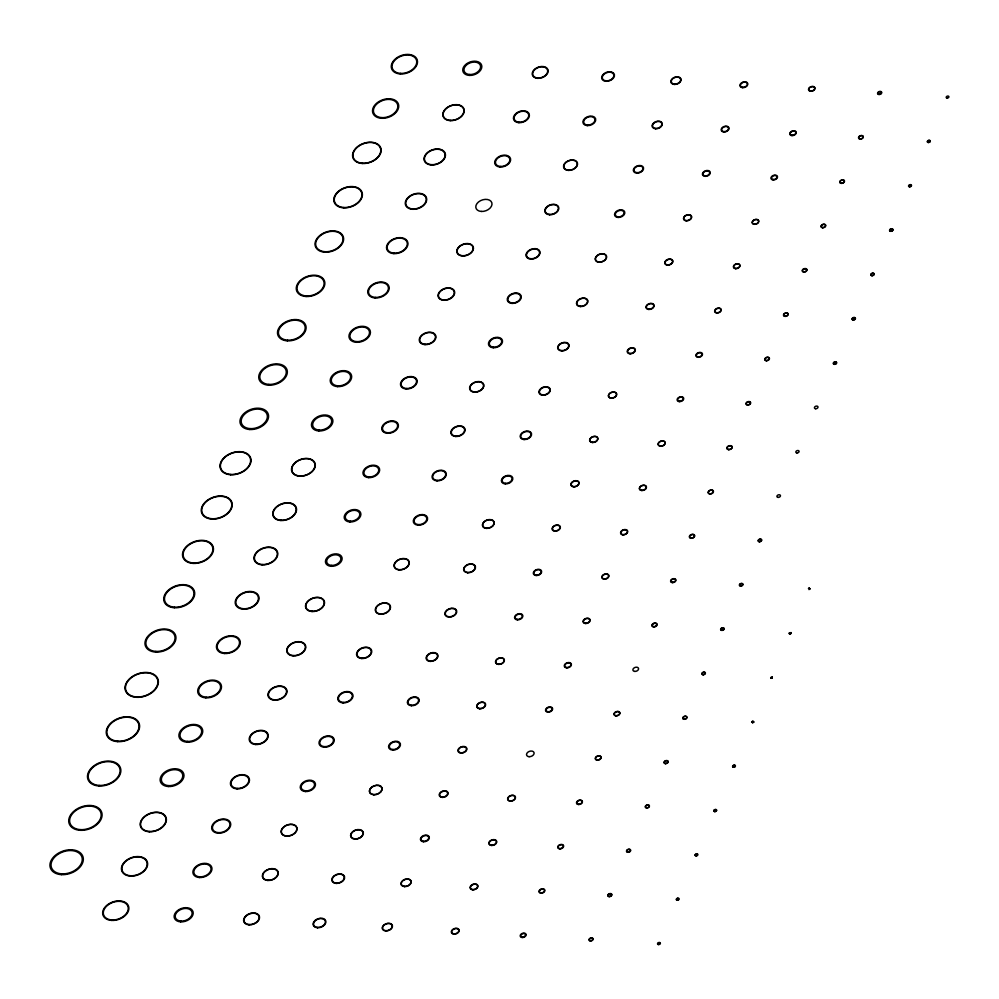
<?xml version="1.0" encoding="UTF-8"?>
<svg xmlns="http://www.w3.org/2000/svg" width="999" height="999" viewBox="0 0 999 999"><rect width="100%" height="100%" fill="white"/><g stroke="black" fill="none" stroke-linecap="round" stroke-linejoin="round"><path stroke-width="1.5" d="M791.283 633.066L789.585 632.667M810.039 588.711L809.09 588.249M770.641 677.409L771.153 678.234M772.19 677.909L772.227 676.922M753.571 722.015L752.909 721.178M752.584 722.702C756.405 721.141 750.049 720.878 752.697 722.527M772.339 677.747L771.902 676.81M753.671 722.19L752.871 722.652M809.814 589.173L808.915 589.585M790.971 633.591L790.896 632.504M752.259 721.403L751.635 722.14L752.409 722.527M808.416 588.411L809.103 588.124M771.99 678.184L771.016 678.196M771.69 678.171L771.078 678.358M790.384 633.89L789.685 633.99M789.535 633.928L790.296 633.903M809.165 588.249L809.877 588.673M789.36 633.591L789.51 632.729L789.173 633.528M657.829 943.68C660.551 946.003 660.164 940.396 657.829 943.68M676.548 899.35C679.582 901.66 678.621 896.003 676.548 899.35M695.279 855.019C698.351 857.417 697.439 851.635 695.279 855.019M908.84 185.901C911.675 188.374 911.325 182.467 908.853 185.839M733.553 767.244A1.461 0.999 -19.5 0 0 735.389 765.734A1.461 0.999 -19.5 0 0 733.054 765.596A1.461 0.999 -19.5 0 0 733.553 767.244M733.603 767.132A1.311 0.887 -19.5 0 0 735.239 765.783A1.311 0.887 -19.5 0 0 733.154 765.659A1.311 0.887 -19.5 0 0 733.603 767.132M714.784 811.588A1.461 0.999 -19.5 0 0 716.62 810.064A1.461 0.999 -19.5 0 0 714.297 809.927A1.461 0.999 -19.5 0 0 714.784 811.588M714.847 811.45A1.274 0.862 -19.5 0 0 716.445 810.127A1.274 0.862 -19.5 0 0 714.41 810.002A1.274 0.862 -19.5 0 0 714.847 811.45M696.028 855.918A1.461 0.999 -19.5 0 0 697.864 854.407A1.461 0.999 -19.5 0 0 695.529 854.257A1.461 0.999 -19.5 0 0 696.028 855.918M677.26 900.249A1.461 0.999 -19.5 0 0 679.095 898.738A1.461 0.999 -19.5 0 0 676.76 898.601A1.461 0.999 -19.5 0 0 677.26 900.249M658.503 944.579A1.461 0.999 -19.5 0 0 660.339 943.068A1.461 0.999 -19.5 0 0 658.004 942.931A1.461 0.999 -19.5 0 0 658.503 944.579M947.139 98.064A1.386 0.937 -19.5 0 0 948.875 96.628A1.386 0.937 -19.5 0 0 946.665 96.491A1.386 0.937 -19.5 0 0 947.139 98.064M928.321 142.507A1.536 1.049 -19.5 0 0 930.256 140.921A1.536 1.049 -19.5 0 0 927.809 140.772A1.536 1.049 -19.5 0 0 928.321 142.507M928.396 142.345A1.311 0.887 -19.5 0 0 930.032 140.984A1.311 0.887 -19.5 0 0 927.959 140.859A1.311 0.887 -19.5 0 0 928.396 142.345M909.565 186.838A1.536 1.049 -19.5 0 0 911.488 185.252A1.536 1.049 -19.5 0 0 909.04 185.102A1.536 1.049 -19.5 0 0 909.565 186.838M890.733 231.343A1.773 1.211 -19.5 0 0 892.944 229.508A1.773 1.211 -19.5 0 0 890.121 229.345A1.773 1.211 -19.5 0 0 890.733 231.343M890.771 231.231A1.611 1.099 -19.5 0 0 892.806 229.558A1.611 1.099 -19.5 0 0 890.221 229.408A1.611 1.099 -19.5 0 0 890.771 231.231M871.965 275.674A1.773 1.211 -19.5 0 0 874.187 273.851A1.773 1.211 -19.5 0 0 871.365 273.676A1.773 1.211 -19.5 0 0 871.965 275.674M872.04 275.512A1.536 1.049 -19.5 0 0 873.963 273.926A1.536 1.049 -19.5 0 0 871.515 273.776A1.536 1.049 -19.5 0 0 872.04 275.512M853.196 320.017A1.773 1.211 -19.5 0 0 855.419 318.182A1.773 1.211 -19.5 0 0 852.597 318.007A1.773 1.211 -19.5 0 0 853.196 320.017M853.271 319.83A1.523 1.036 -19.5 0 0 855.181 318.256A1.523 1.036 -19.5 0 0 852.759 318.119A1.523 1.036 -19.5 0 0 853.271 319.83M834.44 364.348A1.773 1.211 -19.5 0 0 836.663 362.512A1.773 1.211 -19.5 0 0 833.84 362.35A1.773 1.211 -19.5 0 0 834.44 364.348M834.527 364.123A1.461 0.999 -19.5 0 0 836.363 362.612A1.461 0.999 -19.5 0 0 834.04 362.475A1.461 0.999 -19.5 0 0 834.527 364.123M815.646 408.741A1.848 1.261 -19.5 0 0 817.969 406.83A1.848 1.261 -19.5 0 0 815.022 406.655A1.848 1.261 -19.5 0 0 815.646 408.741M796.94 452.947A1.673 1.149 -19.5 0 0 799.05 451.211A1.673 1.149 -19.5 0 0 796.365 451.048A1.673 1.149 -19.5 0 0 796.94 452.947M778.121 497.402A1.848 1.261 -19.5 0 0 780.431 495.504A1.848 1.261 -19.5 0 0 777.497 495.317A1.848 1.261 -19.5 0 0 778.121 497.402M759.365 541.745A1.848 1.261 -19.5 0 0 761.675 539.835A1.848 1.261 -19.5 0 0 758.728 539.66A1.848 1.261 -19.5 0 0 759.365 541.745M759.427 541.57A1.611 1.099 -19.5 0 0 761.45 539.91A1.611 1.099 -19.5 0 0 758.878 539.747A1.611 1.099 -19.5 0 0 759.427 541.57M740.596 586.076A1.848 1.261 -19.5 0 0 742.906 584.165A1.848 1.261 -19.5 0 0 739.972 583.99A1.848 1.261 -19.5 0 0 740.596 586.076M740.671 585.889A1.598 1.086 -19.5 0 0 742.669 584.24A1.598 1.086 -19.5 0 0 740.134 584.09A1.598 1.086 -19.5 0 0 740.671 585.889M721.827 630.406A1.848 1.261 -19.5 0 0 724.15 628.508A1.848 1.261 -19.5 0 0 721.203 628.321A1.848 1.261 -19.5 0 0 721.827 630.406M721.915 630.219A1.573 1.074 -19.5 0 0 723.888 628.583A1.573 1.074 -19.5 0 0 721.378 628.433A1.573 1.074 -19.5 0 0 721.915 630.219M703.071 674.75A1.848 1.261 -19.5 0 0 705.381 672.839A1.848 1.261 -19.5 0 0 702.447 672.664A1.848 1.261 -19.5 0 0 703.071 674.75M703.159 674.525A1.536 1.049 -19.5 0 0 705.094 672.939A1.536 1.049 -19.5 0 0 702.647 672.789A1.536 1.049 -19.5 0 0 703.159 674.525M684.215 719.305A2.148 1.461 -19.5 0 0 686.912 717.082A2.148 1.461 -19.5 0 0 683.478 716.87A2.148 1.461 -19.5 0 0 684.215 719.305M684.253 719.193A1.998 1.361 -19.5 0 0 686.763 717.12A1.998 1.361 -19.5 0 0 683.578 716.932A1.998 1.361 -19.5 0 0 684.253 719.193M665.446 763.636A2.148 1.461 -19.5 0 0 668.144 761.413A2.148 1.461 -19.5 0 0 664.722 761.201A2.148 1.461 -19.5 0 0 665.446 763.636M665.521 763.473A1.923 1.311 -19.5 0 0 667.931 761.488A1.923 1.311 -19.5 0 0 664.872 761.3A1.923 1.311 -19.5 0 0 665.521 763.473M646.678 807.966A2.148 1.461 -19.5 0 0 649.387 805.743A2.148 1.461 -19.5 0 0 645.953 805.544A2.148 1.461 -19.5 0 0 646.678 807.966M646.765 807.791A1.898 1.299 -19.5 0 0 649.15 805.818A1.898 1.299 -19.5 0 0 646.116 805.644A1.898 1.299 -19.5 0 0 646.765 807.791M627.921 852.309A2.148 1.461 -19.5 0 0 630.619 850.074A2.148 1.461 -19.5 0 0 627.185 849.874A2.148 1.461 -19.5 0 0 627.921 852.309M627.996 852.11A1.886 1.286 -19.5 0 0 630.369 850.161A1.886 1.286 -19.5 0 0 627.36 849.987A1.886 1.286 -19.5 0 0 627.996 852.11M609.153 896.64A2.148 1.461 -19.5 0 0 611.85 894.417A2.148 1.461 -19.5 0 0 608.428 894.205A2.148 1.461 -19.5 0 0 609.153 896.64M609.253 896.415A1.848 1.261 -19.5 0 0 611.563 894.517A1.848 1.261 -19.5 0 0 608.628 894.33A1.848 1.261 -19.5 0 0 609.253 896.415M590.397 940.971A2.148 1.461 -19.5 0 0 593.094 938.748A2.148 1.461 -19.5 0 0 589.66 938.548A2.148 1.461 -19.5 0 0 590.397 940.971M590.509 940.708A1.786 1.211 -19.5 0 0 592.744 938.86A1.786 1.211 -19.5 0 0 589.897 938.698A1.786 1.211 -19.5 0 0 590.509 940.708M879.008 94.505A2.148 1.461 -19.5 0 0 881.705 92.283A2.148 1.461 -19.5 0 0 878.271 92.07A2.148 1.461 -19.5 0 0 879.008 94.505M879.12 94.231A1.761 1.199 -19.5 0 0 881.343 92.407A1.761 1.199 -19.5 0 0 878.521 92.233A1.761 1.199 -19.5 0 0 879.12 94.231M860.151 139.061A2.46 1.673 -19.5 0 0 863.236 136.526A2.46 1.673 -19.5 0 0 859.315 136.289A2.46 1.673 -19.5 0 0 860.151 139.061M860.201 138.948A2.31 1.573 -19.5 0 0 863.086 136.563A2.31 1.573 -19.5 0 0 859.415 136.351A2.31 1.573 -19.5 0 0 860.201 138.948M841.383 183.391A2.46 1.673 -19.5 0 0 844.467 180.856A2.46 1.673 -19.5 0 0 840.546 180.619A2.46 1.673 -19.5 0 0 841.383 183.391M841.458 183.229A2.223 1.511 -19.5 0 0 844.255 180.931A2.223 1.511 -19.5 0 0 840.696 180.707A2.223 1.511 -19.5 0 0 841.458 183.229M822.627 227.735A2.46 1.673 -19.5 0 0 825.711 225.187A2.46 1.673 -19.5 0 0 821.79 224.95A2.46 1.673 -19.5 0 0 822.627 227.735M822.701 227.535A2.185 1.486 -19.5 0 0 825.449 225.275A2.185 1.486 -19.5 0 0 821.965 225.062A2.185 1.486 -19.5 0 0 822.701 227.535M803.858 272.065A2.46 1.673 -19.5 0 0 806.942 269.53A2.46 1.673 -19.5 0 0 803.021 269.293A2.46 1.673 -19.5 0 0 803.858 272.065M803.945 271.865A2.185 1.486 -19.5 0 0 806.68 269.605A2.185 1.486 -19.5 0 0 803.208 269.405A2.185 1.486 -19.5 0 0 803.945 271.865M785.089 316.396A2.46 1.673 -19.5 0 0 788.186 313.861A2.46 1.673 -19.5 0 0 784.265 313.624A2.46 1.673 -19.5 0 0 785.089 316.396M785.189 316.196A2.173 1.474 -19.5 0 0 787.899 313.948A2.173 1.474 -19.5 0 0 784.452 313.736A2.173 1.474 -19.5 0 0 785.189 316.196M766.333 360.739A2.46 1.673 -19.5 0 0 769.417 358.191A2.46 1.673 -19.5 0 0 765.496 357.954A2.46 1.673 -19.5 0 0 766.333 360.739M766.42 360.514A2.148 1.461 -19.5 0 0 769.13 358.291A2.148 1.461 -19.5 0 0 765.696 358.079A2.148 1.461 -19.5 0 0 766.42 360.514M747.564 405.07A2.46 1.673 -19.5 0 0 750.649 402.535A2.46 1.673 -19.5 0 0 746.728 402.297A2.46 1.673 -19.5 0 0 747.564 405.07M747.689 404.795A2.073 1.411 -19.5 0 0 750.286 402.647A2.073 1.411 -19.5 0 0 746.977 402.447A2.073 1.411 -19.5 0 0 747.689 404.795M728.708 449.625A2.772 1.886 -19.5 0 0 732.18 446.765A2.772 1.886 -19.5 0 0 727.771 446.503A2.772 1.886 -19.5 0 0 728.708 449.625M728.758 449.513A2.61 1.773 -19.5 0 0 732.03 446.815A2.61 1.773 -19.5 0 0 727.871 446.565A2.61 1.773 -19.5 0 0 728.758 449.513M709.939 493.956A2.772 1.886 -19.5 0 0 713.411 491.096A2.772 1.886 -19.5 0 0 709.003 490.834A2.772 1.886 -19.5 0 0 709.939 493.956M710.014 493.793A2.535 1.723 -19.5 0 0 713.199 491.171A2.535 1.723 -19.5 0 0 709.153 490.934A2.535 1.723 -19.5 0 0 710.014 493.793M691.183 538.299A2.772 1.886 -19.5 0 0 694.655 535.439A2.772 1.886 -19.5 0 0 690.247 535.164A2.772 1.886 -19.5 0 0 691.183 538.299M691.271 538.086A2.473 1.686 -19.5 0 0 694.38 535.526A2.473 1.686 -19.5 0 0 690.434 535.289A2.473 1.686 -19.5 0 0 691.271 538.086M672.414 582.629A2.772 1.886 -19.5 0 0 675.886 579.77A2.772 1.886 -19.5 0 0 671.478 579.507A2.772 1.886 -19.5 0 0 672.414 582.629M672.539 582.33A2.348 1.598 -19.5 0 0 675.499 579.907A2.348 1.598 -19.5 0 0 671.74 579.67A2.348 1.598 -19.5 0 0 672.539 582.33M653.658 626.96A2.772 1.886 -19.5 0 0 657.13 624.1A2.772 1.886 -19.5 0 0 652.722 623.838A2.772 1.886 -19.5 0 0 653.658 626.96M653.796 626.635A2.31 1.573 -19.5 0 0 656.693 624.25A2.31 1.573 -19.5 0 0 653.009 624.025A2.31 1.573 -19.5 0 0 653.796 626.635M634.84 671.415A2.922 1.986 -19.5 0 0 638.511 668.393A2.922 1.986 -19.5 0 0 633.853 668.106A2.922 1.986 -19.5 0 0 634.84 671.415M616.033 715.858A3.072 2.098 -19.5 0 0 619.892 712.674A3.072 2.098 -19.5 0 0 614.984 712.387A3.072 2.098 -19.5 0 0 616.033 715.858M616.108 715.684A2.847 1.936 -19.5 0 0 619.667 712.749A2.847 1.936 -19.5 0 0 615.134 712.474A2.847 1.936 -19.5 0 0 616.108 715.684M597.265 760.189A3.072 2.098 -19.5 0 0 601.123 757.017A3.072 2.098 -19.5 0 0 596.228 756.718A3.072 2.098 -19.5 0 0 597.265 760.189M597.365 759.964A2.772 1.886 -19.5 0 0 600.836 757.105A2.772 1.886 -19.5 0 0 596.428 756.842A2.772 1.886 -19.5 0 0 597.365 759.964M578.508 804.52A3.072 2.098 -19.5 0 0 582.367 801.348A3.072 2.098 -19.5 0 0 577.459 801.048A3.072 2.098 -19.5 0 0 578.508 804.52M578.596 804.295A2.76 1.873 -19.5 0 0 582.055 801.448A2.76 1.873 -19.5 0 0 577.672 801.186A2.76 1.873 -19.5 0 0 578.596 804.295M559.74 848.863A3.072 2.098 -19.5 0 0 563.598 845.678A3.072 2.098 -19.5 0 0 558.703 845.391A3.072 2.098 -19.5 0 0 559.74 848.863M559.865 848.588A2.685 1.836 -19.5 0 0 563.236 845.803A2.685 1.836 -19.5 0 0 558.941 845.541A2.685 1.836 -19.5 0 0 559.865 848.588M540.983 893.193A3.072 2.098 -19.5 0 0 544.83 890.022A3.072 2.098 -19.5 0 0 539.935 889.722A3.072 2.098 -19.5 0 0 540.983 893.193M541.121 892.869A2.61 1.773 -19.5 0 0 544.393 890.159A2.61 1.773 -19.5 0 0 540.234 889.909A2.61 1.773 -19.5 0 0 541.121 892.869M522.215 937.524A3.072 2.098 -19.5 0 0 526.073 934.352A3.072 2.098 -19.5 0 0 521.166 934.053A3.072 2.098 -19.5 0 0 522.215 937.524M522.402 937.087A2.46 1.673 -19.5 0 0 525.486 934.54A2.46 1.673 -19.5 0 0 521.565 934.302A2.46 1.673 -19.5 0 0 522.402 937.087M810.738 91.284A3.384 2.298 -19.5 0 0 814.972 87.787A3.384 2.298 -19.5 0 0 809.59 87.462A3.384 2.298 -19.5 0 0 810.738 91.284M810.826 91.059A3.059 2.085 -19.5 0 0 814.672 87.887A3.059 2.085 -19.5 0 0 809.789 87.587A3.059 2.085 -19.5 0 0 810.826 91.059M791.97 135.614A3.384 2.298 -19.5 0 0 796.215 132.118A3.384 2.298 -19.5 0 0 790.821 131.793A3.384 2.298 -19.5 0 0 791.97 135.614M792.107 135.29A2.922 1.986 -19.5 0 0 795.778 132.268A2.922 1.986 -19.5 0 0 791.121 131.98A2.922 1.986 -19.5 0 0 792.107 135.29M773.214 179.957A3.384 2.298 -19.5 0 0 777.447 176.461A3.384 2.298 -19.5 0 0 772.065 176.136A3.384 2.298 -19.5 0 0 773.214 179.957M773.401 179.508A2.772 1.886 -19.5 0 0 776.872 176.648A2.772 1.886 -19.5 0 0 772.452 176.386A2.772 1.886 -19.5 0 0 773.401 179.508M754.432 224.313A3.422 2.323 -19.5 0 0 758.716 220.779A3.422 2.323 -19.5 0 0 753.271 220.454A3.422 2.323 -19.5 0 0 754.432 224.313M754.482 224.201A3.259 2.21 -19.5 0 0 758.566 220.829A3.259 2.21 -19.5 0 0 753.383 220.517A3.259 2.21 -19.5 0 0 754.482 224.201M735.664 268.644A3.422 2.323 -19.5 0 0 739.959 265.122A3.422 2.323 -19.5 0 0 734.515 264.785A3.422 2.323 -19.5 0 0 735.664 268.644M735.739 268.481A3.184 2.173 -19.5 0 0 739.735 265.185A3.184 2.173 -19.5 0 0 734.652 264.885A3.184 2.173 -19.5 0 0 735.739 268.481M716.907 312.987A3.422 2.323 -19.5 0 0 721.191 309.453A3.422 2.323 -19.5 0 0 715.746 309.116A3.422 2.323 -19.5 0 0 716.907 312.987M717.007 312.749A3.097 2.11 -19.5 0 0 720.891 309.553A3.097 2.11 -19.5 0 0 715.946 309.253A3.097 2.11 -19.5 0 0 717.007 312.749M698.139 357.317A3.422 2.323 -19.5 0 0 702.434 353.783A3.422 2.323 -19.5 0 0 696.977 353.459A3.422 2.323 -19.5 0 0 698.139 357.317M698.276 356.98A2.96 2.01 -19.5 0 0 701.997 353.933A2.96 2.01 -19.5 0 0 697.277 353.646A2.96 2.01 -19.5 0 0 698.276 356.98M679.382 401.648A3.422 2.323 -19.5 0 0 683.666 398.126A3.422 2.323 -19.5 0 0 678.221 397.789A3.422 2.323 -19.5 0 0 679.382 401.648M679.57 401.211A2.797 1.911 -19.5 0 0 683.079 398.314A2.797 1.911 -19.5 0 0 678.608 398.039A2.797 1.911 -19.5 0 0 679.57 401.211M660.526 446.178A3.684 2.51 -19.5 0 0 665.159 442.37A3.684 2.51 -19.5 0 0 659.278 442.02A3.684 2.51 -19.5 0 0 660.526 446.178A3.534 2.41 -19.5 0 0 665.009 442.42A3.534 2.41 -19.5 0 0 659.377 442.082A3.534 2.41 -19.5 0 0 660.576 446.066M641.77 490.521A3.684 2.51 -19.5 0 0 646.39 486.7A3.684 2.51 -19.5 0 0 640.521 486.351A3.684 2.51 -19.5 0 0 641.77 490.521M641.833 490.347A3.459 2.348 -19.5 0 0 646.178 486.775A3.459 2.348 -19.5 0 0 640.659 486.438A3.459 2.348 -19.5 0 0 641.833 490.347M623.001 534.852A3.684 2.51 -19.5 0 0 627.634 531.043A3.684 2.51 -19.5 0 0 621.753 530.681A3.684 2.51 -19.5 0 0 623.001 534.852M623.101 534.627A3.384 2.298 -19.5 0 0 627.335 531.131A3.384 2.298 -19.5 0 0 621.952 530.806A3.384 2.298 -19.5 0 0 623.101 534.627M604.245 579.183A3.684 2.51 -19.5 0 0 608.866 575.374A3.684 2.51 -19.5 0 0 602.984 575.024A3.684 2.51 -19.5 0 0 604.245 579.183M604.345 578.933A3.347 2.273 -19.5 0 0 608.541 575.486A3.347 2.273 -19.5 0 0 603.209 575.162A3.347 2.273 -19.5 0 0 604.345 578.933M585.476 623.526A3.684 2.51 -19.5 0 0 590.109 619.705A3.684 2.51 -19.5 0 0 584.228 619.355A3.684 2.51 -19.5 0 0 585.476 623.526M585.589 623.251A3.309 2.248 -19.5 0 0 589.735 619.83A3.309 2.248 -19.5 0 0 584.477 619.505A3.309 2.248 -19.5 0 0 585.589 623.251M566.708 667.856A3.684 2.51 -19.5 0 0 571.341 664.048A3.684 2.51 -19.5 0 0 565.459 663.686A3.684 2.51 -19.5 0 0 566.708 667.856M566.858 667.519A3.222 2.198 -19.5 0 0 570.904 664.185A3.222 2.198 -19.5 0 0 565.759 663.873A3.222 2.198 -19.5 0 0 566.858 667.519M547.952 712.187A3.684 2.51 -19.5 0 0 552.572 708.378A3.684 2.51 -19.5 0 0 546.703 708.029A3.684 2.51 -19.5 0 0 547.952 712.187M548.139 711.75A3.072 2.098 -19.5 0 0 551.997 708.566A3.072 2.098 -19.5 0 0 547.09 708.279A3.072 2.098 -19.5 0 0 548.139 711.75M529.108 756.693A3.921 2.672 -19.5 0 0 534.04 752.647A3.921 2.672 -19.5 0 0 527.784 752.259A3.921 2.672 -19.5 0 0 529.108 756.693M510.302 801.136A4.071 2.772 -19.5 0 0 515.422 796.927A4.071 2.772 -19.5 0 0 508.916 796.54A4.071 2.772 -19.5 0 0 510.302 801.136M510.377 800.973A3.846 2.622 -19.5 0 0 515.197 797.002A3.846 2.622 -19.5 0 0 509.065 796.628A3.846 2.622 -19.5 0 0 510.377 800.973M491.533 845.479A4.071 2.772 -19.5 0 0 496.653 841.258A4.071 2.772 -19.5 0 0 490.159 840.871A4.071 2.772 -19.5 0 0 491.533 845.479M491.633 845.254A3.771 2.56 -19.5 0 0 496.366 841.358A3.771 2.56 -19.5 0 0 490.359 840.996A3.771 2.56 -19.5 0 0 491.633 845.254M472.777 889.809A4.071 2.772 -19.5 0 0 477.884 885.601A4.071 2.772 -19.5 0 0 471.391 885.201A4.071 2.772 -19.5 0 0 472.777 889.809M472.877 889.56A3.734 2.535 -19.5 0 0 477.559 885.701A3.734 2.535 -19.5 0 0 471.615 885.339A3.734 2.535 -19.5 0 0 472.877 889.56M454.008 934.14A4.071 2.772 -19.5 0 0 459.128 929.932A4.071 2.772 -19.5 0 0 452.634 929.532A4.071 2.772 -19.5 0 0 454.008 934.14M454.133 933.865A3.696 2.51 -19.5 0 0 458.766 930.057A3.696 2.51 -19.5 0 0 452.872 929.694A3.696 2.51 -19.5 0 0 454.133 933.865M742.632 87.675A4.071 2.772 -19.5 0 0 747.739 83.466A4.071 2.772 -19.5 0 0 741.246 83.067A4.071 2.772 -19.5 0 0 742.632 87.675M742.769 87.338A3.609 2.46 -19.5 0 0 747.302 83.604A3.609 2.46 -19.5 0 0 741.545 83.254A3.609 2.46 -19.5 0 0 742.769 87.338M723.863 132.005A4.071 2.772 -19.5 0 0 728.983 127.797A4.071 2.772 -19.5 0 0 722.477 127.41A4.071 2.772 -19.5 0 0 723.863 132.005M724.025 131.631A3.546 2.41 -19.5 0 0 728.471 127.959A3.546 2.41 -19.5 0 0 722.826 127.622A3.546 2.41 -19.5 0 0 724.025 131.631M705.094 176.348A4.071 2.772 -19.5 0 0 710.214 172.128A4.071 2.772 -19.5 0 0 703.721 171.741A4.071 2.772 -19.5 0 0 705.094 176.348M705.282 175.899A3.459 2.36 -19.5 0 0 709.627 172.328A3.459 2.36 -19.5 0 0 704.108 171.99A3.459 2.36 -19.5 0 0 705.282 175.899M686.288 220.791A4.233 2.885 -19.5 0 0 691.595 216.421A4.233 2.885 -19.5 0 0 684.852 216.009A4.233 2.885 -19.5 0 0 686.288 220.791M686.363 220.629A3.996 2.722 -19.5 0 0 691.37 216.496A3.996 2.722 -19.5 0 0 685.002 216.109A3.996 2.722 -19.5 0 0 686.363 220.629M667.519 265.122A4.233 2.885 -19.5 0 0 672.827 260.751A4.233 2.885 -19.5 0 0 666.096 260.352A4.233 2.885 -19.5 0 0 667.519 265.122M667.619 264.91A3.921 2.672 -19.5 0 0 672.539 260.851A3.921 2.672 -19.5 0 0 666.283 260.477A3.921 2.672 -19.5 0 0 667.619 264.91M648.763 309.465A4.233 2.885 -19.5 0 0 654.07 305.095A4.233 2.885 -19.5 0 0 647.327 304.683A4.233 2.885 -19.5 0 0 648.763 309.465M648.875 309.178A3.846 2.622 -19.5 0 0 653.708 305.207A3.846 2.622 -19.5 0 0 647.577 304.832A3.846 2.622 -19.5 0 0 648.875 309.178M629.994 353.796A4.233 2.885 -19.5 0 0 635.302 349.425A4.233 2.885 -19.5 0 0 628.558 349.013A4.233 2.885 -19.5 0 0 629.994 353.796M630.132 353.459A3.771 2.56 -19.5 0 0 634.865 349.563A3.771 2.56 -19.5 0 0 628.858 349.2A3.771 2.56 -19.5 0 0 630.132 353.459M611.213 398.189A4.308 2.935 -19.5 0 0 616.608 393.731A4.308 2.935 -19.5 0 0 609.752 393.319A4.308 2.935 -19.5 0 0 611.213 398.189M611.263 398.077A4.146 2.822 -19.5 0 0 616.47 393.781A4.146 2.822 -19.5 0 0 609.852 393.381A4.146 2.822 -19.5 0 0 611.263 398.077M592.444 442.52A4.308 2.935 -19.5 0 0 597.852 438.074A4.308 2.935 -19.5 0 0 590.983 437.649A4.308 2.935 -19.5 0 0 592.444 442.52M592.519 442.345A4.071 2.772 -19.5 0 0 597.627 438.136A4.071 2.772 -19.5 0 0 591.133 437.749A4.071 2.772 -19.5 0 0 592.519 442.345M573.688 486.85A4.308 2.935 -19.5 0 0 579.083 482.405A4.308 2.935 -19.5 0 0 572.227 481.993A4.308 2.935 -19.5 0 0 573.688 486.85M573.776 486.625A3.996 2.722 -19.5 0 0 578.796 482.505A3.996 2.722 -19.5 0 0 572.427 482.117A3.996 2.722 -19.5 0 0 573.776 486.625M554.92 531.181A4.308 2.935 -19.5 0 0 560.314 526.735A4.308 2.935 -19.5 0 0 553.458 526.323A4.308 2.935 -19.5 0 0 554.92 531.181M555.032 530.906A3.921 2.672 -19.5 0 0 559.952 526.86A3.921 2.672 -19.5 0 0 553.708 526.485A3.921 2.672 -19.5 0 0 555.032 530.906M536.151 575.524A4.308 2.935 -19.5 0 0 541.558 571.078A4.308 2.935 -19.5 0 0 534.69 570.654A4.308 2.935 -19.5 0 0 536.151 575.524M536.301 575.187A3.846 2.61 -19.5 0 0 541.121 571.216A3.846 2.61 -19.5 0 0 534.989 570.854A3.846 2.61 -19.5 0 0 536.301 575.187M517.395 619.855A4.308 2.935 -19.5 0 0 522.789 615.409A4.308 2.935 -19.5 0 0 515.934 614.997A4.308 2.935 -19.5 0 0 517.395 619.855M517.582 619.417A3.684 2.51 -19.5 0 0 522.202 615.596A3.684 2.51 -19.5 0 0 516.333 615.247A3.684 2.51 -19.5 0 0 517.582 619.417M498.538 664.41A4.608 3.134 -19.5 0 0 504.32 659.652A4.608 3.134 -19.5 0 0 496.965 659.203A4.608 3.134 -19.5 0 0 498.538 664.41M498.601 664.248A4.383 2.985 -19.5 0 0 504.095 659.715A4.383 2.985 -19.5 0 0 497.115 659.303A4.383 2.985 -19.5 0 0 498.601 664.248M479.77 708.753A4.608 3.134 -19.5 0 0 485.551 703.983A4.608 3.134 -19.5 0 0 478.209 703.533A4.608 3.134 -19.5 0 0 479.77 708.753M479.87 708.528A4.308 2.935 -19.5 0 0 485.264 704.083A4.308 2.935 -19.5 0 0 478.409 703.658A4.308 2.935 -19.5 0 0 479.87 708.528M461.001 753.084A4.608 3.134 -19.5 0 0 466.795 748.313A4.608 3.134 -19.5 0 0 459.44 747.876A4.608 3.134 -19.5 0 0 461.001 753.084M461.126 752.809A4.233 2.872 -19.5 0 0 466.433 748.438A4.233 2.872 -19.5 0 0 459.69 748.026A4.233 2.872 -19.5 0 0 461.126 752.809M442.245 797.414A4.608 3.134 -19.5 0 0 448.027 792.657A4.608 3.134 -19.5 0 0 440.684 792.207A4.608 3.134 -19.5 0 0 442.245 797.414M442.382 797.09A4.146 2.822 -19.5 0 0 447.589 792.794A4.146 2.822 -19.5 0 0 440.971 792.394A4.146 2.822 -19.5 0 0 442.382 797.09M423.476 841.757A4.608 3.134 -19.5 0 0 429.27 836.987A4.608 3.134 -19.5 0 0 421.915 836.538A4.608 3.134 -19.5 0 0 423.476 841.757M423.663 841.308A3.996 2.722 -19.5 0 0 428.683 837.174A3.996 2.722 -19.5 0 0 422.315 836.787A3.996 2.722 -19.5 0 0 423.663 841.308M404.508 886.588A5.307 3.609 -19.5 0 0 411.163 881.106A5.307 3.609 -19.5 0 0 402.709 880.594A5.307 3.609 -19.5 0 0 404.508 886.588M404.57 886.425A5.07 3.459 -19.5 0 0 410.939 881.18A5.07 3.459 -19.5 0 0 402.847 880.681A5.07 3.459 -19.5 0 0 404.57 886.425M385.739 930.918A5.307 3.609 -19.5 0 0 392.395 925.436A5.307 3.609 -19.5 0 0 383.941 924.924A5.307 3.609 -19.5 0 0 385.739 930.918M385.839 930.706A4.995 3.397 -19.5 0 0 392.108 925.536A4.995 3.397 -19.5 0 0 384.14 925.049A4.995 3.397 -19.5 0 0 385.839 930.706M674.35 84.453A5.307 3.609 -19.5 0 0 681.018 78.971A5.307 3.609 -19.5 0 0 672.552 78.459A5.307 3.609 -19.5 0 0 674.35 84.453M674.475 84.166A4.908 3.347 -19.5 0 0 680.631 79.096A4.908 3.347 -19.5 0 0 672.814 78.621A4.908 3.347 -19.5 0 0 674.475 84.166M655.594 128.784A5.307 3.609 -19.5 0 0 662.25 123.302A5.307 3.609 -19.5 0 0 653.796 122.79A5.307 3.609 -19.5 0 0 655.594 128.784M655.731 128.459A4.845 3.297 -19.5 0 0 661.813 123.451A4.845 3.297 -19.5 0 0 654.083 122.977A4.845 3.297 -19.5 0 0 655.731 128.459M636.825 173.127A5.307 3.609 -19.5 0 0 643.481 167.645A5.307 3.609 -19.5 0 0 635.027 167.133A5.307 3.609 -19.5 0 0 636.825 173.127M637.012 172.677A4.695 3.197 -19.5 0 0 642.906 167.832A4.695 3.197 -19.5 0 0 635.426 167.382A4.695 3.197 -19.5 0 0 637.012 172.677M618.069 217.457A5.307 3.609 -19.5 0 0 624.725 211.975A5.307 3.609 -19.5 0 0 616.258 211.463A5.307 3.609 -19.5 0 0 618.069 217.457M618.294 216.908A4.533 3.084 -19.5 0 0 623.988 212.213A4.533 3.084 -19.5 0 0 616.758 211.776A4.533 3.084 -19.5 0 0 618.294 216.908M599.113 262.238A5.919 4.033 -19.5 0 0 606.543 256.119A5.919 4.033 -19.5 0 0 597.102 255.544A5.919 4.033 -19.5 0 0 599.113 262.238M599.188 262.075A5.694 3.871 -19.5 0 0 606.318 256.194A5.694 3.871 -19.5 0 0 597.252 255.644A5.694 3.871 -19.5 0 0 599.188 262.075M580.344 306.568A5.919 4.033 -19.5 0 0 587.774 300.449A5.919 4.033 -19.5 0 0 578.346 299.887A5.919 4.033 -19.5 0 0 580.344 306.568M580.444 306.343A5.607 3.821 -19.5 0 0 587.487 300.549A5.607 3.821 -19.5 0 0 578.533 300.012A5.607 3.821 -19.5 0 0 580.444 306.343M561.588 350.911A5.919 4.033 -19.5 0 0 569.018 344.792A5.919 4.033 -19.5 0 0 559.577 344.218A5.919 4.033 -19.5 0 0 561.588 350.911M561.7 350.624A5.532 3.771 -19.5 0 0 568.643 344.905A5.532 3.771 -19.5 0 0 559.827 344.368A5.532 3.771 -19.5 0 0 561.7 350.624M542.819 395.242A5.919 4.033 -19.5 0 0 550.249 389.123A5.919 4.033 -19.5 0 0 540.809 388.549A5.919 4.033 -19.5 0 0 542.819 395.242M542.957 394.905A5.457 3.721 -19.5 0 0 549.812 389.26A5.457 3.721 -19.5 0 0 541.108 388.736A5.457 3.721 -19.5 0 0 542.957 394.905M524.063 439.572A5.919 4.033 -19.5 0 0 531.48 433.454A5.919 4.033 -19.5 0 0 522.052 432.879A5.919 4.033 -19.5 0 0 524.063 439.572M524.25 439.135A5.307 3.609 -19.5 0 0 530.906 433.653A5.307 3.609 -19.5 0 0 522.44 433.141A5.307 3.609 -19.5 0 0 524.25 439.135M505.294 483.916A5.919 4.033 -19.5 0 0 512.724 477.797A5.919 4.033 -19.5 0 0 503.284 477.222A5.919 4.033 -19.5 0 0 505.294 483.916M505.531 483.354A5.157 3.509 -19.5 0 0 511.988 478.034A5.157 3.509 -19.5 0 0 503.783 477.534A5.157 3.509 -19.5 0 0 505.531 483.354M486.463 528.409A6.144 4.183 -19.5 0 0 494.18 522.052A6.144 4.183 -19.5 0 0 484.378 521.466A6.144 4.183 -19.5 0 0 486.463 528.409M486.525 528.246A5.919 4.033 -19.5 0 0 493.956 522.127A5.919 4.033 -19.5 0 0 484.527 521.553A5.919 4.033 -19.5 0 0 486.525 528.246M467.694 572.739A6.144 4.183 -19.5 0 0 475.412 566.396A6.144 4.183 -19.5 0 0 465.609 565.796A6.144 4.183 -19.5 0 0 467.694 572.739M467.794 572.527A5.844 3.971 -19.5 0 0 475.124 566.483A5.844 3.971 -19.5 0 0 465.809 565.921A5.844 3.971 -19.5 0 0 467.794 572.527M448.938 617.082A6.144 4.183 -19.5 0 0 456.643 610.726A6.144 4.183 -19.5 0 0 446.853 610.127A6.144 4.183 -19.5 0 0 448.938 617.082M449.051 616.795A5.769 3.921 -19.5 0 0 456.281 610.839A5.769 3.921 -19.5 0 0 447.09 610.289A5.769 3.921 -19.5 0 0 449.051 616.795M430.169 661.413A6.144 4.183 -19.5 0 0 437.887 655.057A6.144 4.183 -19.5 0 0 428.084 654.47A6.144 4.183 -19.5 0 0 430.169 661.413M430.307 661.076A5.682 3.871 -19.5 0 0 437.45 655.207A5.682 3.871 -19.5 0 0 428.384 654.657A5.682 3.871 -19.5 0 0 430.307 661.076M411.401 705.744A6.144 4.183 -19.5 0 0 419.118 699.387A6.144 4.183 -19.5 0 0 409.315 698.801A6.144 4.183 -19.5 0 0 411.401 705.744M411.588 705.306A5.532 3.771 -19.5 0 0 418.531 699.587A5.532 3.771 -19.5 0 0 409.715 699.05A5.532 3.771 -19.5 0 0 411.588 705.306M392.644 750.087A6.144 4.183 -19.5 0 0 400.362 743.731A6.144 4.183 -19.5 0 0 390.559 743.131A6.144 4.183 -19.5 0 0 392.644 750.087M392.882 749.525A5.382 3.659 -19.5 0 0 399.625 743.968A5.382 3.659 -19.5 0 0 391.046 743.443A5.382 3.659 -19.5 0 0 392.882 749.525M373.726 794.767A6.643 4.52 -19.5 0 0 382.055 787.911A6.643 4.52 -19.5 0 0 371.478 787.274A6.643 4.52 -19.5 0 0 373.726 794.767M373.801 794.605A6.406 4.358 -19.5 0 0 381.843 787.986A6.406 4.358 -19.5 0 0 371.628 787.362A6.406 4.358 -19.5 0 0 373.801 794.605M354.97 839.11A6.643 4.52 -19.5 0 0 363.299 832.242A6.643 4.52 -19.5 0 0 352.709 831.605A6.643 4.52 -19.5 0 0 354.97 839.11M355.057 838.885A6.331 4.308 -19.5 0 0 362.999 832.342A6.331 4.308 -19.5 0 0 352.909 831.73A6.331 4.308 -19.5 0 0 355.057 838.885M336.201 883.441A6.643 4.52 -19.5 0 0 344.53 876.573A6.643 4.52 -19.5 0 0 333.953 875.936A6.643 4.52 -19.5 0 0 336.201 883.441M336.313 883.166A6.256 4.258 -19.5 0 0 344.168 876.697A6.256 4.258 -19.5 0 0 334.19 876.098A6.256 4.258 -19.5 0 0 336.313 883.166M317.432 927.771A6.643 4.52 -19.5 0 0 325.774 920.916A6.643 4.52 -19.5 0 0 315.185 920.279A6.643 4.52 -19.5 0 0 317.432 927.771M317.582 927.447A6.181 4.208 -19.5 0 0 325.324 921.053A6.181 4.208 -19.5 0 0 315.484 920.466A6.181 4.208 -19.5 0 0 317.582 927.447M606.056 81.306A6.643 4.52 -19.5 0 0 614.385 74.45A6.643 4.52 -19.5 0 0 603.796 73.801A6.643 4.52 -19.5 0 0 606.056 81.306M606.243 80.869A6.019 4.096 -19.5 0 0 613.798 74.638A6.019 4.096 -19.5 0 0 604.195 74.051A6.019 4.096 -19.5 0 0 606.243 80.869M587.287 125.637A6.643 4.52 -19.5 0 0 595.616 118.781A6.643 4.52 -19.5 0 0 585.039 118.144A6.643 4.52 -19.5 0 0 587.287 125.637M587.524 125.087A5.869 3.996 -19.5 0 0 594.892 119.018A5.869 3.996 -19.5 0 0 585.526 118.456A5.869 3.996 -19.5 0 0 587.524 125.087M568.331 170.417A7.255 4.933 -19.5 0 0 577.434 162.924A7.255 4.933 -19.5 0 0 565.871 162.225A7.255 4.933 -19.5 0 0 568.331 170.417M568.431 170.205A6.943 4.733 -19.5 0 0 577.147 163.024A6.943 4.733 -19.5 0 0 566.071 162.35A6.943 4.733 -19.5 0 0 568.431 170.205M549.575 214.76A7.255 4.933 -19.5 0 0 558.678 207.255A7.255 4.933 -19.5 0 0 547.115 206.556A7.255 4.933 -19.5 0 0 549.575 214.76M549.7 214.46A6.843 4.658 -19.5 0 0 558.279 207.392A6.843 4.658 -19.5 0 0 547.377 206.731A6.843 4.658 -19.5 0 0 549.7 214.46M530.806 259.091A7.255 4.933 -19.5 0 0 539.91 251.598A7.255 4.933 -19.5 0 0 528.346 250.886A7.255 4.933 -19.5 0 0 530.806 259.091M530.944 258.753A6.793 4.62 -19.5 0 0 539.472 251.736A6.793 4.62 -19.5 0 0 528.646 251.086A6.793 4.62 -19.5 0 0 530.944 258.753M512.05 303.421A7.255 4.933 -19.5 0 0 521.153 295.929A7.255 4.933 -19.5 0 0 509.59 295.229A7.255 4.933 -19.5 0 0 512.05 303.421M512.237 302.984A6.643 4.52 -19.5 0 0 520.566 296.116A6.643 4.52 -19.5 0 0 509.977 295.479A6.643 4.52 -19.5 0 0 512.237 302.984M493.281 347.764A7.255 4.933 -19.5 0 0 502.385 340.259A7.255 4.933 -19.5 0 0 490.821 339.56A7.255 4.933 -19.5 0 0 493.281 347.764M493.518 347.202A6.481 4.421 -19.5 0 0 501.66 340.497A6.481 4.421 -19.5 0 0 491.321 339.872A6.481 4.421 -19.5 0 0 493.518 347.202M474.475 392.182A7.38 5.02 -19.5 0 0 483.741 384.553A7.38 5.02 -19.5 0 0 471.978 383.841A7.38 5.02 -19.5 0 0 474.475 392.182M474.575 391.958A7.068 4.808 -19.5 0 0 483.441 384.652A7.068 4.808 -19.5 0 0 472.177 383.978A7.068 4.808 -19.5 0 0 474.575 391.958M455.719 436.513A7.38 5.02 -19.5 0 0 464.972 428.896A7.38 5.02 -19.5 0 0 453.209 428.184A7.38 5.02 -19.5 0 0 455.719 436.513M455.856 436.188A6.918 4.708 -19.5 0 0 464.535 429.033A6.918 4.708 -19.5 0 0 453.509 428.371A6.918 4.708 -19.5 0 0 455.856 436.188M436.95 480.856A7.38 5.02 -19.5 0 0 446.203 473.226A7.38 5.02 -19.5 0 0 434.453 472.515A7.38 5.02 -19.5 0 0 436.95 480.856M437.137 480.407A6.768 4.608 -19.5 0 0 445.629 473.414A6.768 4.608 -19.5 0 0 434.84 472.764A6.768 4.608 -19.5 0 0 437.137 480.407M418.194 525.187A7.38 5.02 -19.5 0 0 427.447 517.557A7.38 5.02 -19.5 0 0 415.684 516.845A7.38 5.02 -19.5 0 0 418.194 525.187M418.419 524.637A6.606 4.495 -19.5 0 0 426.71 517.807A6.606 4.495 -19.5 0 0 416.183 517.17A6.606 4.495 -19.5 0 0 418.419 524.637M399.275 569.88A7.867 5.357 -19.5 0 0 409.153 561.738A7.867 5.357 -19.5 0 0 396.603 560.988A7.867 5.357 -19.5 0 0 399.275 569.88M399.35 569.705A7.642 5.195 -19.5 0 0 408.928 561.813A7.642 5.195 -19.5 0 0 396.753 561.076A7.642 5.195 -19.5 0 0 399.35 569.705M380.507 614.21A7.867 5.357 -19.5 0 0 390.384 606.081A7.867 5.357 -19.5 0 0 377.847 605.319A7.867 5.357 -19.5 0 0 380.507 614.21M380.607 613.985A7.567 5.145 -19.5 0 0 390.097 606.168A7.567 5.145 -19.5 0 0 378.034 605.444A7.567 5.145 -19.5 0 0 380.607 613.985M361.75 658.541A7.867 5.357 -19.5 0 0 371.616 650.411A7.867 5.357 -19.5 0 0 359.078 649.65A7.867 5.357 -19.5 0 0 361.75 658.541M361.888 658.216A7.405 5.045 -19.5 0 0 371.178 650.561A7.405 5.045 -19.5 0 0 359.378 649.837A7.405 5.045 -19.5 0 0 361.888 658.216M342.982 702.884A7.867 5.357 -19.5 0 0 352.859 694.742A7.867 5.357 -19.5 0 0 340.309 693.993A7.867 5.357 -19.5 0 0 342.982 702.884M343.169 702.434A7.255 4.933 -19.5 0 0 352.272 694.942A7.255 4.933 -19.5 0 0 340.709 694.243A7.255 4.933 -19.5 0 0 343.169 702.434M324.225 747.215A7.867 5.357 -19.5 0 0 334.091 739.085A7.867 5.357 -19.5 0 0 321.553 738.323A7.867 5.357 -19.5 0 0 324.225 747.215M324.45 746.665A7.105 4.833 -19.5 0 0 333.366 739.322A7.105 4.833 -19.5 0 0 322.04 738.636A7.105 4.833 -19.5 0 0 324.45 746.665M305.457 791.545A7.867 5.357 -19.5 0 0 315.334 783.416A7.867 5.357 -19.5 0 0 302.784 782.654A7.867 5.357 -19.5 0 0 305.457 791.545M305.731 790.883A6.943 4.733 -19.5 0 0 314.46 783.703A6.943 4.733 -19.5 0 0 303.384 783.029A6.943 4.733 -19.5 0 0 305.731 790.883M286.576 836.151A8.242 5.607 -19.5 0 0 296.915 827.634A8.242 5.607 -19.5 0 0 283.791 826.847A8.242 5.607 -19.5 0 0 286.576 836.151M286.651 835.988A8.004 5.445 -19.5 0 0 296.703 827.709A8.004 5.445 -19.5 0 0 283.928 826.935A8.004 5.445 -19.5 0 0 286.651 835.988M267.819 880.481A8.242 5.607 -19.5 0 0 278.159 871.965A8.242 5.607 -19.5 0 0 265.022 871.178A8.242 5.607 -19.5 0 0 267.819 880.481M267.907 880.269A7.93 5.395 -19.5 0 0 277.859 872.065A7.93 5.395 -19.5 0 0 265.222 871.303A7.93 5.395 -19.5 0 0 267.907 880.269M249.051 924.824A8.242 5.607 -19.5 0 0 259.39 916.308A8.242 5.607 -19.5 0 0 246.254 915.509A8.242 5.607 -19.5 0 0 249.051 924.824M249.163 924.537A7.855 5.345 -19.5 0 0 259.028 916.42A7.855 5.345 -19.5 0 0 246.503 915.671A7.855 5.345 -19.5 0 0 249.163 924.537M537.662 78.347A8.242 5.607 -19.5 0 0 548.001 69.843A8.242 5.607 -19.5 0 0 534.877 69.043A8.242 5.607 -19.5 0 0 537.662 78.347M537.812 78.022A7.78 5.295 -19.5 0 0 547.564 69.98A7.78 5.295 -19.5 0 0 535.164 69.231A7.78 5.295 -19.5 0 0 537.812 78.022M518.906 122.69A8.242 5.607 -19.5 0 0 529.245 114.173A8.242 5.607 -19.5 0 0 516.108 113.374A8.242 5.607 -19.5 0 0 518.906 122.69M519.093 122.24A7.617 5.195 -19.5 0 0 528.658 114.361A7.617 5.195 -19.5 0 0 516.508 113.624A7.617 5.195 -19.5 0 0 519.093 122.24M500.137 167.02A8.242 5.607 -19.5 0 0 510.477 158.504A8.242 5.607 -19.5 0 0 497.34 157.717A8.242 5.607 -19.5 0 0 500.137 167.02M500.374 166.471A7.468 5.082 -19.5 0 0 509.752 158.741A7.468 5.082 -19.5 0 0 497.839 158.029A7.468 5.082 -19.5 0 0 500.374 166.471M481.331 211.451A8.379 5.707 -19.5 0 0 491.845 202.797A8.379 5.707 -19.5 0 0 478.496 201.985A8.379 5.707 -19.5 0 0 481.331 211.451M462.5 255.956A8.604 5.857 -19.5 0 0 473.301 247.065A8.604 5.857 -19.5 0 0 459.577 246.229A8.604 5.857 -19.5 0 0 462.5 255.956M462.587 255.732A8.304 5.644 -19.5 0 0 473.002 247.153A8.304 5.644 -19.5 0 0 459.777 246.353A8.304 5.644 -19.5 0 0 462.587 255.732M443.731 300.287A8.604 5.857 -19.5 0 0 454.533 291.396A8.604 5.857 -19.5 0 0 440.821 290.572A8.604 5.857 -19.5 0 0 443.731 300.287M443.856 300.012A8.229 5.594 -19.5 0 0 454.17 291.521A8.229 5.594 -19.5 0 0 441.058 290.721A8.229 5.594 -19.5 0 0 443.856 300.012M424.975 344.63A8.604 5.857 -19.5 0 0 435.776 335.726A8.604 5.857 -19.5 0 0 422.053 334.902A8.604 5.857 -19.5 0 0 424.975 344.63M425.112 344.293A8.142 5.544 -19.5 0 0 435.339 335.876A8.142 5.544 -19.5 0 0 422.352 335.09A8.142 5.544 -19.5 0 0 425.112 344.293M406.206 388.961A8.604 5.857 -19.5 0 0 417.008 380.07A8.604 5.857 -19.5 0 0 403.284 379.233A8.604 5.857 -19.5 0 0 406.206 388.961M406.393 388.511A7.992 5.445 -19.5 0 0 416.421 380.257A7.992 5.445 -19.5 0 0 403.683 379.483A7.992 5.445 -19.5 0 0 406.393 388.511M387.45 433.291A8.604 5.857 -19.5 0 0 398.239 424.4A8.604 5.857 -19.5 0 0 384.528 423.564A8.604 5.857 -19.5 0 0 387.45 433.291M387.674 432.742A7.842 5.332 -19.5 0 0 397.515 424.637A7.842 5.332 -19.5 0 0 385.015 423.888A7.842 5.332 -19.5 0 0 387.674 432.742M368.681 477.634A8.604 5.857 -19.5 0 0 379.483 468.731A8.604 5.857 -19.5 0 0 365.759 467.907A8.604 5.857 -19.5 0 0 368.681 477.634M368.956 476.96A7.68 5.232 -19.5 0 0 378.609 469.018A7.68 5.232 -19.5 0 0 366.358 468.281A7.68 5.232 -19.5 0 0 368.956 476.96M349.912 521.965A8.604 5.857 -19.5 0 0 360.714 513.074A8.604 5.857 -19.5 0 0 347.003 512.237A8.604 5.857 -19.5 0 0 349.912 521.965M350.249 521.191A7.53 5.132 -19.5 0 0 359.69 513.411A7.53 5.132 -19.5 0 0 347.689 512.674A7.53 5.132 -19.5 0 0 350.249 521.191M331.156 566.296A8.604 5.857 -19.5 0 0 341.958 557.405A8.604 5.857 -19.5 0 0 328.234 556.568A8.604 5.857 -19.5 0 0 331.156 566.296M331.531 565.409A7.38 5.02 -19.5 0 0 340.784 557.792A7.38 5.02 -19.5 0 0 329.021 557.08A7.38 5.02 -19.5 0 0 331.531 565.409M312.013 611.525A9.84 6.693 -19.5 0 0 324.363 601.361A9.84 6.693 -19.5 0 0 308.679 600.411A9.84 6.693 -19.5 0 0 312.013 611.525M312.113 611.301A9.528 6.481 -19.5 0 0 324.063 601.448A9.528 6.481 -19.5 0 0 308.878 600.536A9.528 6.481 -19.5 0 0 312.113 611.301M293.244 655.856A9.84 6.693 -19.5 0 0 305.594 645.691A9.84 6.693 -19.5 0 0 289.91 644.742A9.84 6.693 -19.5 0 0 293.244 655.856M293.369 655.581A9.453 6.431 -19.5 0 0 305.232 645.804A9.453 6.431 -19.5 0 0 290.16 644.892A9.453 6.431 -19.5 0 0 293.369 655.581M274.488 700.187A9.84 6.693 -19.5 0 0 286.825 690.022A9.84 6.693 -19.5 0 0 271.154 689.073A9.84 6.693 -19.5 0 0 274.488 700.187M274.625 699.862A9.378 6.381 -19.5 0 0 286.388 690.172A9.378 6.381 -19.5 0 0 271.441 689.26A9.378 6.381 -19.5 0 0 274.625 699.862M255.719 744.53A9.84 6.693 -19.5 0 0 268.069 734.365A9.84 6.693 -19.5 0 0 252.385 733.416A9.84 6.693 -19.5 0 0 255.719 744.53M255.881 744.13A9.303 6.331 -19.5 0 0 267.557 734.527A9.303 6.331 -19.5 0 0 252.735 733.628A9.303 6.331 -19.5 0 0 255.881 744.13M236.963 788.86A9.84 6.693 -19.5 0 0 249.3 778.696A9.84 6.693 -19.5 0 0 233.616 777.746A9.84 6.693 -19.5 0 0 236.963 788.86M237.15 788.411A9.216 6.281 -19.5 0 0 248.714 778.883A9.216 6.281 -19.5 0 0 234.016 777.996A9.216 6.281 -19.5 0 0 237.15 788.411M218.194 833.191A9.84 6.693 -19.5 0 0 230.544 823.026A9.84 6.693 -19.5 0 0 214.86 822.077A9.84 6.693 -19.5 0 0 218.194 833.191M218.431 832.642A9.066 6.169 -19.5 0 0 229.807 823.263A9.066 6.169 -19.5 0 0 215.359 822.389A9.066 6.169 -19.5 0 0 218.431 832.642M199.425 877.534A9.84 6.693 -19.5 0 0 211.776 867.357A9.84 6.693 -19.5 0 0 196.091 866.42A9.84 6.693 -19.5 0 0 199.425 877.534M199.713 876.86A8.916 6.069 -19.5 0 0 210.901 867.656A8.916 6.069 -19.5 0 0 196.691 866.795A8.916 6.069 -19.5 0 0 199.713 876.86M180.669 921.865A9.84 6.693 -19.5 0 0 193.007 911.7A9.84 6.693 -19.5 0 0 177.335 910.751A9.84 6.693 -19.5 0 0 180.669 921.865M180.994 921.09A8.766 5.969 -19.5 0 0 191.995 912.037A8.766 5.969 -19.5 0 0 178.022 911.188A8.766 5.969 -19.5 0 0 180.994 921.09M469.28 75.4A9.84 6.693 -19.5 0 0 481.63 65.235A9.84 6.693 -19.5 0 0 465.946 64.286A9.84 6.693 -19.5 0 0 469.28 75.4M469.655 74.513A8.604 5.857 -19.5 0 0 480.457 65.609A8.604 5.857 -19.5 0 0 466.733 64.785A8.604 5.857 -19.5 0 0 469.655 74.513M450.149 120.617A11.064 7.53 -19.5 0 0 464.036 109.178A11.064 7.53 -19.5 0 0 446.391 108.117A11.064 7.53 -19.5 0 0 450.149 120.617M450.237 120.392A10.764 7.318 -19.5 0 0 463.736 109.278A10.764 7.318 -19.5 0 0 446.59 108.242A10.764 7.318 -19.5 0 0 450.237 120.392M431.381 164.947A11.064 7.53 -19.5 0 0 445.267 153.509A11.064 7.53 -19.5 0 0 427.622 152.447A11.064 7.53 -19.5 0 0 431.381 164.947M431.493 164.673A10.677 7.268 -19.5 0 0 444.905 153.634A10.677 7.268 -19.5 0 0 427.872 152.61A10.677 7.268 -19.5 0 0 431.493 164.673M412.612 209.291A11.064 7.53 -19.5 0 0 426.498 197.852A11.064 7.53 -19.5 0 0 408.866 196.778A11.064 7.53 -19.5 0 0 412.612 209.291M412.762 208.953A10.602 7.218 -19.5 0 0 426.061 197.989A10.602 7.218 -19.5 0 0 409.165 196.965A10.602 7.218 -19.5 0 0 412.762 208.953M393.856 253.621A11.064 7.53 -19.5 0 0 407.742 242.183A11.064 7.53 -19.5 0 0 390.097 241.121A11.064 7.53 -19.5 0 0 393.856 253.621M394.043 253.172A10.452 7.118 -19.5 0 0 407.155 242.382A10.452 7.118 -19.5 0 0 390.497 241.371A10.452 7.118 -19.5 0 0 394.043 253.172M375.087 297.952A11.064 7.53 -19.5 0 0 388.973 286.513A11.064 7.53 -19.5 0 0 371.341 285.452A11.064 7.53 -19.5 0 0 375.087 297.952M375.324 297.402A10.302 7.005 -19.5 0 0 388.249 286.763A10.302 7.005 -19.5 0 0 371.828 285.764A10.302 7.005 -19.5 0 0 375.324 297.402M356.331 342.295A11.064 7.53 -19.5 0 0 370.217 330.856A11.064 7.53 -19.5 0 0 352.572 329.782A11.064 7.53 -19.5 0 0 356.331 342.295M356.606 341.621A10.14 6.906 -19.5 0 0 369.33 331.144A10.14 6.906 -19.5 0 0 353.159 330.169A10.14 6.906 -19.5 0 0 356.606 341.621M337.562 386.625A11.064 7.53 -19.5 0 0 351.448 375.187A11.064 7.53 -19.5 0 0 333.803 374.126A11.064 7.53 -19.5 0 0 337.562 386.625M337.887 385.851A9.99 6.806 -19.5 0 0 350.424 375.524A9.99 6.806 -19.5 0 0 334.503 374.563A9.99 6.806 -19.5 0 0 337.887 385.851M318.793 430.956A11.064 7.53 -19.5 0 0 332.679 419.518A11.064 7.53 -19.5 0 0 315.047 418.456A11.064 7.53 -19.5 0 0 318.793 430.956M319.168 430.07A9.84 6.693 -19.5 0 0 331.518 419.905A9.84 6.693 -19.5 0 0 315.834 418.956A9.84 6.693 -19.5 0 0 319.168 430.07M299.663 476.186A12.3 8.367 -19.5 0 0 315.085 463.474A12.3 8.367 -19.5 0 0 295.492 462.287A12.3 8.367 -19.5 0 0 299.663 476.186M299.75 475.961A11.988 8.154 -19.5 0 0 314.797 463.573A11.988 8.154 -19.5 0 0 295.679 462.412A11.988 8.154 -19.5 0 0 299.75 475.961M280.894 520.516A12.3 8.367 -19.5 0 0 296.328 507.804A12.3 8.367 -19.5 0 0 276.723 506.618A12.3 8.367 -19.5 0 0 280.894 520.516M281.006 520.242A11.913 8.104 -19.5 0 0 295.954 507.929A11.913 8.104 -19.5 0 0 276.973 506.78A11.913 8.104 -19.5 0 0 281.006 520.242M262.125 564.847A12.3 8.367 -19.5 0 0 277.56 552.147A12.3 8.367 -19.5 0 0 257.954 550.961A12.3 8.367 -19.5 0 0 262.125 564.847M262.275 564.522A11.838 8.054 -19.5 0 0 277.123 552.285A11.838 8.054 -19.5 0 0 258.254 551.148A11.838 8.054 -19.5 0 0 262.275 564.522M243.369 609.19A12.3 8.367 -19.5 0 0 258.791 596.478A12.3 8.367 -19.5 0 0 239.198 595.292A12.3 8.367 -19.5 0 0 243.369 609.19M243.556 608.741A11.676 7.955 -19.5 0 0 258.217 596.665A11.676 7.955 -19.5 0 0 239.598 595.541A11.676 7.955 -19.5 0 0 243.556 608.741M224.6 653.521A12.3 8.367 -19.5 0 0 240.035 640.809A12.3 8.367 -19.5 0 0 220.429 639.622A12.3 8.367 -19.5 0 0 224.6 653.521M224.837 652.971A11.526 7.842 -19.5 0 0 239.298 641.058A11.526 7.842 -19.5 0 0 220.929 639.947A11.526 7.842 -19.5 0 0 224.837 652.971M205.844 697.851A12.3 8.367 -19.5 0 0 221.266 685.152A12.3 8.367 -19.5 0 0 201.673 683.965A12.3 8.367 -19.5 0 0 205.844 697.851M206.119 697.19A11.376 7.742 -19.5 0 0 220.392 685.439A11.376 7.742 -19.5 0 0 202.26 684.34A11.376 7.742 -19.5 0 0 206.119 697.19M187.075 742.195A12.3 8.367 -19.5 0 0 202.51 729.482A12.3 8.367 -19.5 0 0 182.904 728.296A12.3 8.367 -19.5 0 0 187.075 742.195M187.4 741.408A11.214 7.642 -19.5 0 0 201.486 729.819A11.214 7.642 -19.5 0 0 183.604 728.733A11.214 7.642 -19.5 0 0 187.4 741.408M168.307 786.525A12.3 8.367 -19.5 0 0 183.741 773.813A12.3 8.367 -19.5 0 0 164.136 772.627A12.3 8.367 -19.5 0 0 168.307 786.525M168.681 785.639A11.064 7.53 -19.5 0 0 182.567 774.2A11.064 7.53 -19.5 0 0 164.935 773.139A11.064 7.53 -19.5 0 0 168.681 785.639M149.176 831.742A13.524 9.203 -19.5 0 0 166.146 817.769A13.524 9.203 -19.5 0 0 144.58 816.458A13.524 9.203 -19.5 0 0 149.176 831.742M149.288 831.468A13.137 8.941 -19.5 0 0 165.784 817.894A13.137 8.941 -19.5 0 0 144.83 816.62A13.137 8.941 -19.5 0 0 149.288 831.468M130.407 876.086A13.524 9.203 -19.5 0 0 147.377 862.1A13.524 9.203 -19.5 0 0 125.824 860.801A13.524 9.203 -19.5 0 0 130.407 876.086M130.544 875.748A13.062 8.891 -19.5 0 0 146.94 862.249A13.062 8.891 -19.5 0 0 126.124 860.988A13.062 8.891 -19.5 0 0 130.544 875.748M111.651 920.416A13.524 9.203 -19.5 0 0 128.621 906.443A13.524 9.203 -19.5 0 0 107.055 905.131A13.524 9.203 -19.5 0 0 111.651 920.416M111.838 919.967A12.912 8.791 -19.5 0 0 128.034 906.63A12.912 8.791 -19.5 0 0 107.455 905.381A12.912 8.791 -19.5 0 0 111.838 919.967M400.262 73.951A13.524 9.203 -19.5 0 0 417.232 59.965A13.524 9.203 -19.5 0 0 395.666 58.666A13.524 9.203 -19.5 0 0 400.262 73.951M400.499 73.389A12.762 8.679 -19.5 0 0 416.508 60.215A12.762 8.679 -19.5 0 0 396.166 58.978A12.762 8.679 -19.5 0 0 400.499 73.389M381.493 118.282A13.524 9.203 -19.5 0 0 398.464 104.308A13.524 9.203 -19.5 0 0 376.91 102.997A13.524 9.203 -19.5 0 0 381.493 118.282M381.78 117.62A12.6 8.579 -19.5 0 0 397.59 104.595A12.6 8.579 -19.5 0 0 377.497 103.372A12.6 8.579 -19.5 0 0 381.78 117.62M362.362 163.499A14.76 10.04 -19.5 0 0 380.869 148.252A14.76 10.04 -19.5 0 0 357.355 146.828A14.76 10.04 -19.5 0 0 362.362 163.499M362.475 163.224A14.373 9.778 -19.5 0 0 380.507 148.376A14.373 9.778 -19.5 0 0 357.605 146.99A14.373 9.778 -19.5 0 0 362.475 163.224M343.594 207.842A14.76 10.04 -19.5 0 0 362.113 192.595A14.76 10.04 -19.5 0 0 338.586 191.171A14.76 10.04 -19.5 0 0 343.594 207.842M343.731 207.505A14.298 9.728 -19.5 0 0 361.675 192.732A14.298 9.728 -19.5 0 0 338.886 191.358A14.298 9.728 -19.5 0 0 343.731 207.505M324.825 252.173A14.76 10.04 -19.5 0 0 343.344 236.925A14.76 10.04 -19.5 0 0 319.83 235.502A14.76 10.04 -19.5 0 0 324.825 252.173M325.012 251.723A14.136 9.628 -19.5 0 0 342.757 237.113A14.136 9.628 -19.5 0 0 320.217 235.752A14.136 9.628 -19.5 0 0 325.012 251.723M306.069 296.503A14.76 10.04 -19.5 0 0 324.575 281.256A14.76 10.04 -19.5 0 0 301.061 279.832A14.76 10.04 -19.5 0 0 306.069 296.503M306.306 295.954A13.986 9.515 -19.5 0 0 323.851 281.493A13.986 9.515 -19.5 0 0 301.561 280.145A13.986 9.515 -19.5 0 0 306.306 295.954M287.3 340.846A14.76 10.04 -19.5 0 0 305.819 325.599A14.76 10.04 -19.5 0 0 282.292 324.176A14.76 10.04 -19.5 0 0 287.3 340.846M287.587 340.172A13.836 9.416 -19.5 0 0 304.945 325.886A13.836 9.416 -19.5 0 0 282.892 324.55A13.836 9.416 -19.5 0 0 287.587 340.172M268.544 385.177A14.76 10.04 -19.5 0 0 287.05 369.93A14.76 10.04 -19.5 0 0 263.536 368.506A14.76 10.04 -19.5 0 0 268.544 385.177M268.868 384.403A13.674 9.316 -19.5 0 0 286.026 370.267A13.674 9.316 -19.5 0 0 264.223 368.943A13.674 9.316 -19.5 0 0 268.868 384.403M249.775 429.508A14.76 10.04 -19.5 0 0 268.294 414.26A14.76 10.04 -19.5 0 0 244.767 412.837A14.76 10.04 -19.5 0 0 249.775 429.508M250.15 428.621A13.524 9.203 -19.5 0 0 267.12 414.647A13.524 9.203 -19.5 0 0 245.567 413.336A13.524 9.203 -19.5 0 0 250.15 428.621M230.632 474.737A15.984 10.877 -19.5 0 0 250.699 458.216A15.984 10.877 -19.5 0 0 225.212 456.668A15.984 10.877 -19.5 0 0 230.632 474.737M230.757 474.45A15.597 10.614 -19.5 0 0 250.324 458.329A15.597 10.614 -19.5 0 0 225.462 456.83A15.597 10.614 -19.5 0 0 230.757 474.45M211.875 519.068A15.984 10.877 -19.5 0 0 231.93 502.547A15.984 10.877 -19.5 0 0 206.456 501.011A15.984 10.877 -19.5 0 0 211.875 519.068M212.013 518.731A15.522 10.564 -19.5 0 0 231.493 502.697A15.522 10.564 -19.5 0 0 206.743 501.198A15.522 10.564 -19.5 0 0 212.013 518.731M193.107 563.399A15.984 10.877 -19.5 0 0 213.162 546.878A15.984 10.877 -19.5 0 0 187.687 545.342A15.984 10.877 -19.5 0 0 193.107 563.399M193.294 562.961A15.372 10.465 -19.5 0 0 212.587 547.077A15.372 10.465 -19.5 0 0 188.087 545.591A15.372 10.465 -19.5 0 0 193.294 562.961M174.35 607.742A15.984 10.877 -19.5 0 0 194.405 591.221A15.984 10.877 -19.5 0 0 168.918 589.672A15.984 10.877 -19.5 0 0 174.35 607.742M174.575 607.18A15.21 10.352 -19.5 0 0 193.669 591.458A15.21 10.352 -19.5 0 0 169.418 589.984A15.21 10.352 -19.5 0 0 174.575 607.18M155.582 652.072A15.984 10.877 -19.5 0 0 175.637 635.551A15.984 10.877 -19.5 0 0 150.162 634.015A15.984 10.877 -19.5 0 0 155.582 652.072M155.856 651.41A15.06 10.252 -19.5 0 0 174.763 635.839A15.06 10.252 -19.5 0 0 150.749 634.39A15.06 10.252 -19.5 0 0 155.856 651.41M136.438 697.29A17.208 11.713 -19.5 0 0 158.042 679.507A17.208 11.713 -19.5 0 0 130.607 677.846A17.208 11.713 -19.5 0 0 136.438 697.29M136.588 696.965A16.758 11.401 -19.5 0 0 157.605 679.645A16.758 11.401 -19.5 0 0 130.894 678.034A16.758 11.401 -19.5 0 0 136.588 696.965M117.682 741.633A17.208 11.713 -19.5 0 0 139.273 723.838A17.208 11.713 -19.5 0 0 111.838 722.177A17.208 11.713 -19.5 0 0 117.682 741.633M117.87 741.183A16.596 11.301 -19.5 0 0 138.699 724.025A16.596 11.301 -19.5 0 0 112.238 722.427A16.596 11.301 -19.5 0 0 117.87 741.183M98.913 785.963A17.208 11.713 -19.5 0 0 120.517 768.169A17.208 11.713 -19.5 0 0 93.069 766.508A17.208 11.713 -19.5 0 0 98.913 785.963M99.151 785.414A16.446 11.189 -19.5 0 0 119.78 768.406A16.446 11.189 -19.5 0 0 93.569 766.82A16.446 11.189 -19.5 0 0 99.151 785.414M80.145 830.294A17.208 11.713 -19.5 0 0 101.748 812.512A17.208 11.713 -19.5 0 0 74.313 810.851A17.208 11.713 -19.5 0 0 80.145 830.294M80.432 829.632A16.296 11.089 -19.5 0 0 100.874 812.799A16.296 11.089 -19.5 0 0 74.9 811.225A16.296 11.089 -19.5 0 0 80.432 829.632M61.389 874.637A17.208 11.713 -19.5 0 0 82.992 856.842A17.208 11.713 -19.5 0 0 55.544 855.181A17.208 11.713 -19.5 0 0 61.389 874.637M61.713 873.85A16.134 10.989 -19.5 0 0 81.968 857.179A16.134 10.989 -19.5 0 0 56.244 855.619A16.134 10.989 -19.5 0 0 61.713 873.85"/></g></svg>
